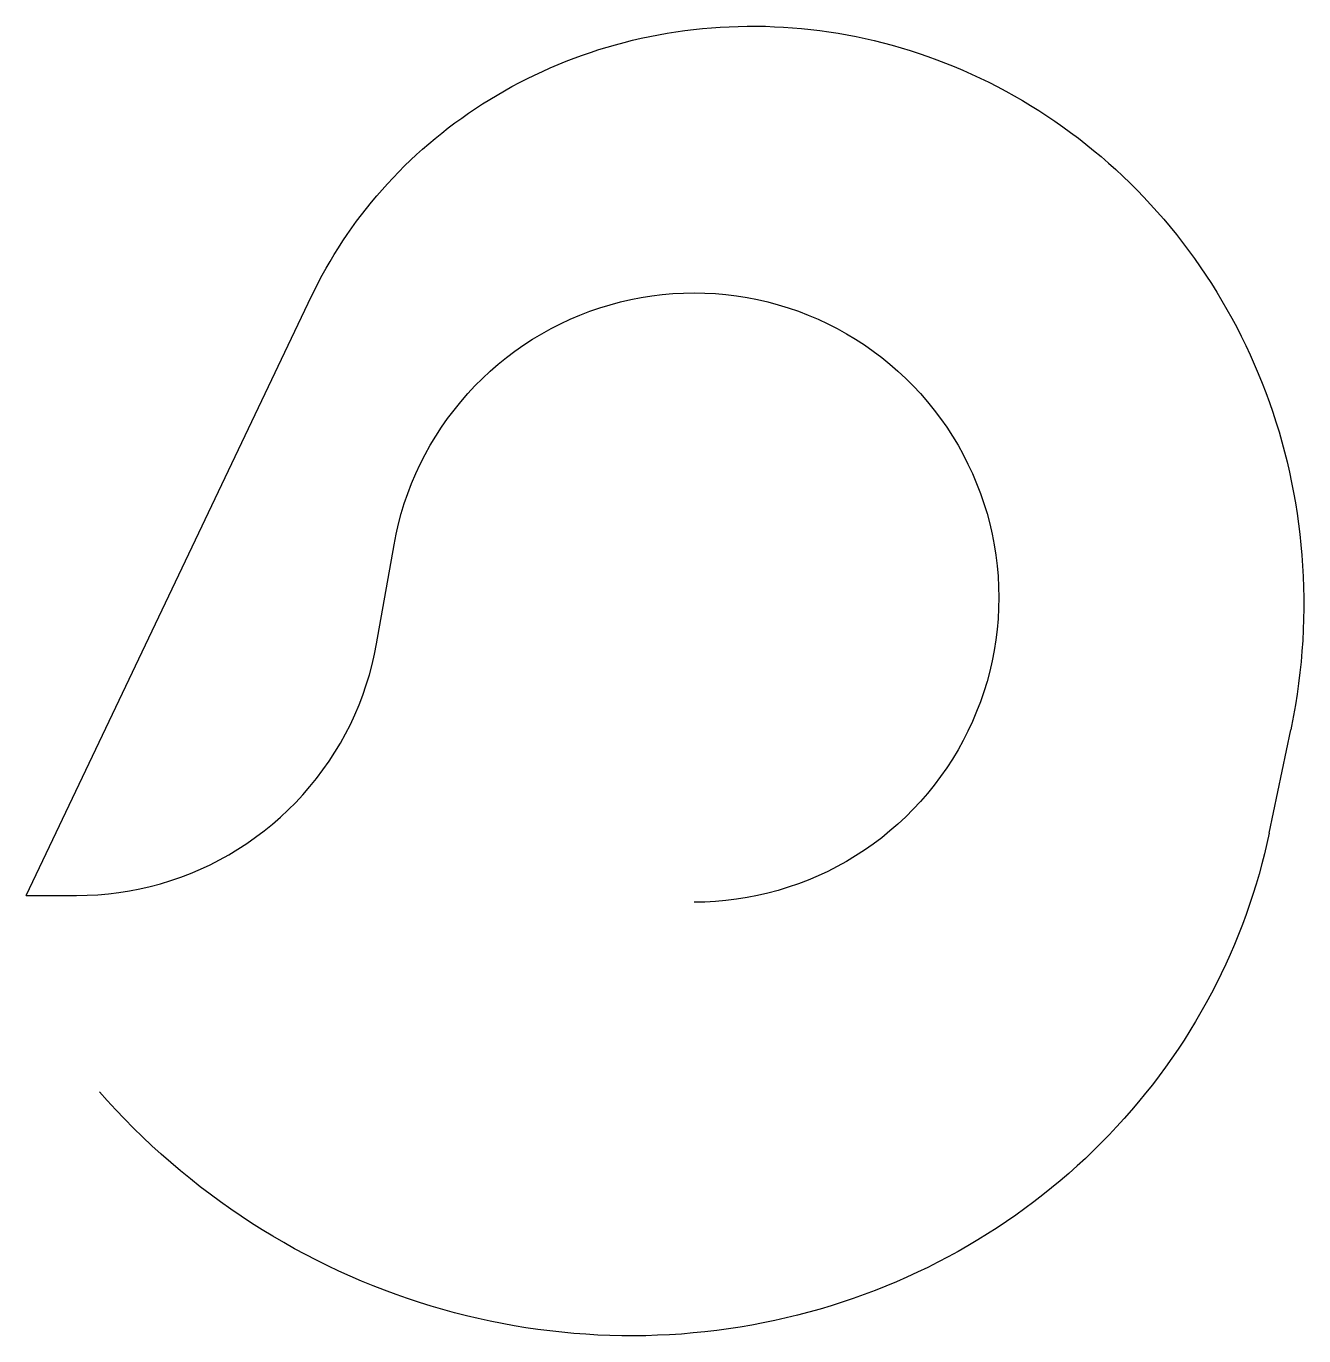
# Model space of a CAD drawing. Header units: metres. Extents: x 0 to 17580, y -6059 to 11963.
import ezdxf

# ---------------------------------------------------------------- set-up
doc = ezdxf.new("R2010")
doc.units = ezdxf.units.M

msp = doc.modelspace()

# ---------------------------------------------------------------- linework, layer by layer
at = {"layer": 'NorminalTrack', "color": 1}
msp.add_lwpolyline([(0, 0), (692, 0), (839, 3), (985, 10), (1131, 23), (1276, 41), (1420, 64), (1564, 92), (1707, 125), (1848, 162), (1988, 205), (2126, 253), (2263, 305), (2398, 362), (2530, 424), (2661, 491), (2789, 562), (2914, 637), (3037, 717), (3157, 801), (3274, 889), (3387, 981), (3498, 1077), (3605, 1177), (3708, 1280), (3808, 1387), (3904, 1498), (3996, 1611), (4084, 1728), (4168, 1848), (4248, 1971), (4323, 2096), (4394, 2224), (4461, 2355), (4523, 2487), (4580, 2622), (4632, 2759), (4680, 2897), (4723, 3037), (4760, 3178), (4793, 3321), (4821, 3465), (4821, 3465), (5062, 4828), (5090, 4972), (5123, 5115), (5160, 5256), (5203, 5396), (5251, 5534), (5303, 5671), (5361, 5806), (5422, 5938), (5489, 6069), (5560, 6197), (5635, 6322), (5715, 6445), (5799, 6565), (5887, 6681), (5979, 6795), (6075, 6906), (6175, 7013), (6278, 7116), (6385, 7216), (6496, 7312), (6609, 7404), (6726, 7492), (6846, 7576), (6969, 7656), (7094, 7731), (7222, 7802), (7353, 7869), (7485, 7930), (7620, 7988), (7757, 8040), (7895, 8088), (8035, 8130), (8176, 8168), (8319, 8201), (8463, 8229), (8607, 8252), (8753, 8270), (8898, 8283), (9044, 8290), (9191, 8293), (9337, 8290), (9483, 8283), (9629, 8270), (9774, 8252), (9919, 8229), (10062, 8201), (10205, 8168), (10346, 8130), (10486, 8088), (10625, 8040), (10761, 7988), (10896, 7930), (11029, 7869), (11159, 7802), (11287, 7731), (11413, 7656), (11535, 7576), (11655, 7492), (11772, 7404), (11886, 7312), (11996, 7216), (12103, 7116), (12207, 7013), (12307, 6906), (12403, 6795), (12495, 6681), (12583, 6565), (12667, 6445), (12746, 6322), (12822, 6197), (12893, 6069), (12959, 5938), (13021, 5806), (13078, 5671), (13131, 5534), (13178, 5396), (13221, 5256), (13259, 5115), (13292, 4972), (13320, 4828), (13343, 4684), (13360, 4538), (13373, 4393), (13381, 4247), (13383, 4100), (13381, 3954), (13373, 3808), (13360, 3662), (13343, 3517), (13320, 3372), (13292, 3229), (13259, 3086), (13221, 2945), (13178, 2805), (13131, 2666), (13078, 2530), (13021, 2395), (12959, 2262), (12893, 2132), (12822, 2004), (12746, 1878), (12667, 1756), (12583, 1636), (12495, 1519), (12403, 1405), (12307, 1295), (12207, 1188), (12103, 1084), (11996, 984), (11886, 888), (11772, 796), (11655, 708), (11535, 624), (11413, 545), (11287, 469), (11159, 398), (11029, 332), (10896, 270), (10761, 213), (10625, 160), (10486, 113), (10346, 70), (10205, 32), (10062, -1), (9919, -29), (9774, -52), (9629, -69), (9483, -82), (9337, -90), (9191, -92)], dxfattribs=at)
at = {"layer": 'WindSpiral', "color": 3}
for p, q in [((0, 0), (3927, 8247)), ((17103, 858), (17400, 2281))]:
    msp.add_line(p, q, dxfattribs=at)
for points in [[(3927, 8247), (3974, 8344), (4023, 8441), (4074, 8537), (4127, 8633), (4181, 8727), (4238, 8821), (4296, 8914), (4356, 9007), (4417, 9098), (4481, 9189), (4546, 9278), (4612, 9367), (4681, 9455), (4751, 9541), (4823, 9627), (4896, 9712), (4971, 9795), (5048, 9877), (5126, 9959), (5206, 10039), (5287, 10117), (5370, 10195), (5455, 10271), (5541, 10346), (5628, 10419), (5717, 10491), (5808, 10562), (5899, 10631), (5993, 10699), (6087, 10766), (6183, 10830), (6280, 10894), (6379, 10955), (6479, 11015), (6580, 11074), (6682, 11131), (6786, 11186), (6890, 11239), (6996, 11291), (7103, 11341), (7211, 11389), (7320, 11435), (7430, 11480), (7541, 11523), (7653, 11564), (7766, 11603), (7880, 11640), (7995, 11675), (8111, 11708), (8227, 11739), (8344, 11769), (8462, 11796), (8581, 11821), (8700, 11845), (8820, 11866), (8941, 11885), (9062, 11902), (9183, 11917), (9305, 11930), (9428, 11941), (9551, 11949), (9674, 11956), (9798, 11960), (9922, 11963), (10046, 11963), (10171, 11961), (10295, 11956), (10420, 11950), (10545, 11941), (10670, 11930), (10795, 11917), (10921, 11902), (11046, 11885), (11171, 11865), (11296, 11843), (11420, 11819), (11545, 11792), (11669, 11764), (11793, 11733), (11917, 11700), (12040, 11665), (12163, 11627), (12286, 11588), (12408, 11546), (12529, 11501), (12650, 11455), (12771, 11407), (12890, 11356), (13009, 11303), (13128, 11248), (13245, 11191), (13362, 11131), (13478, 11070), (13593, 11006), (13707, 10940), (13821, 10872), (13933, 10802), (14044, 10730), (14154, 10656), (14263, 10580), (14371, 10501), (14478, 10421), (14583, 10339), (14688, 10254), (14791, 10168), (14892, 10080), (14993, 9990), (15091, 9898), (15189, 9804), (15285, 9708), (15379, 9610), (15472, 9511), (15563, 9410), (15653, 9307), (15741, 9202), (15827, 9096), (15912, 8987), (15995, 8878), (16076, 8766), (16155, 8653), (16233, 8538), (16308, 8422), (16382, 8305), (16453, 8185), (16523, 8065), (16591, 7943), (16657, 7819), (16720, 7695), (16782, 7569), (16841, 7441), (16899, 7313), (16954, 7183), (17007, 7052), (17058, 6920), (17106, 6786), (17153, 6652), (17197, 6517), (17239, 6380), (17278, 6243), (17315, 6105), (17350, 5966), (17382, 5826), (17412, 5685), (17440, 5544), (17465, 5402), (17488, 5259), (17508, 5116), (17526, 4972), (17541, 4827), (17554, 4682), (17564, 4537), (17572, 4391), (17577, 4245), (17580, 4098), (17580, 3951), (17578, 3804), (17573, 3657), (17565, 3509), (17555, 3362), (17542, 3214), (17527, 3067), (17509, 2919), (17488, 2772), (17465, 2625), (17439, 2478), (17410, 2331), (17400, 2281)], [(17103, 858), (17072, 717), (17039, 575), (17003, 435), (16964, 294), (16923, 154), (16880, 14), (16834, -125), (16786, -263), (16735, -401), (16681, -538), (16625, -674), (16567, -810), (16506, -945), (16443, -1079), (16377, -1212), (16309, -1344), (16238, -1475), (16165, -1605), (16090, -1734), (16012, -1862), (15932, -1989), (15849, -2114), (15765, -2239), (15677, -2362), (15588, -2483), (15496, -2603), (15403, -2722), (15307, -2840), (15208, -2956), (15108, -3070), (15005, -3183), (14901, -3294), (14794, -3403), (14685, -3511), (14574, -3617), (14461, -3721), (14346, -3824), (14229, -3924), (14110, -4023), (13990, -4120), (13867, -4214), (13743, -4307), (13616, -4398), (13488, -4486), (13359, -4573), (13227, -4657), (13094, -4740), (12959, -4820), (12823, -4897), (12685, -4973), (12546, -5046), (12405, -5117), (12263, -5185), (12119, -5251), (11974, -5315), (11827, -5376), (11680, -5435), (11531, -5491), (11381, -5545), (11229, -5596), (11077, -5645), (10923, -5691), (10769, -5734), (10614, -5775), (10457, -5813), (10300, -5849), (10142, -5882), (9983, -5912), (9823, -5939), (9663, -5963), (9502, -5985), (9340, -6004), (9178, -6020), (9016, -6034), (8852, -6044), (8689, -6052), (8525, -6057), (8361, -6059), (8196, -6058), (8032, -6054), (7867, -6048), (7702, -6038), (7537, -6026), (7372, -6010), (7207, -5992), (7042, -5971), (6877, -5947), (6713, -5920), (6549, -5890), (6385, -5858), (6221, -5822), (6058, -5783), (5895, -5742), (5733, -5697), (5571, -5650), (5410, -5600), (5249, -5547), (5090, -5491), (4931, -5432), (4773, -5371), (4615, -5306), (4459, -5239), (4304, -5169), (4149, -5096), (3996, -5020), (3844, -4941), (3693, -4860), (3543, -4776), (3395, -4689), (3248, -4600), (3102, -4508), (2957, -4413), (2814, -4315), (2673, -4215), (2533, -4112), (2395, -4007), (2259, -3899), (2124, -3789), (1991, -3676), (1859, -3561), (1730, -3443), (1602, -3323), (1477, -3200), (1353, -3075), (1232, -2948), (1112, -2819), (1008, -2702)]]:
    msp.add_lwpolyline(points, dxfattribs=at)

doc.saveas('drawing.dxf')
